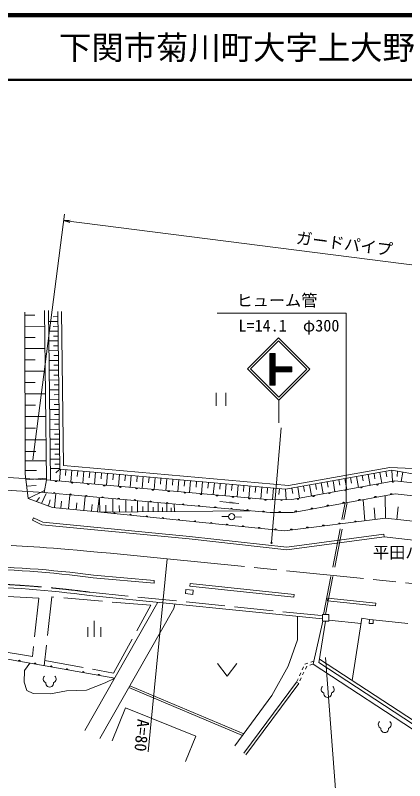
# Model space of a CAD drawing. Units: millimetres, scale not verified. Extents: x 40000 to 680000, y 20000 to 380000.
# Drawn here: x 398265 to 458457, y 261578 to 380000 of the extents above; entities that cross this region are included whole.
import ezdxf
from ezdxf.enums import TextEntityAlignment as Align

# ---------------------------------------------------------------- set-up
doc = ezdxf.new("R2010")
doc.units = ezdxf.units.MM
doc.header["$LTSCALE"] = 1000
doc.linetypes.add('CHAIN', pattern=[18.5, 12, -1.5, 3.5, -1.5])
doc.linetypes.add('DASHED', pattern=[7.5, 6, -1.5])
for name, color, linetype, lineweight in [('M-BGD', 7, 'Continuous', 13), ('M-BMK', 2, 'CHAIN', 13), ('M-STR-HTXT', 7, 'Continuous', 13), ('M-STR-STRC', 7, 'Continuous', 13), ('M-TTL', 2, 'Continuous', 140), ('M-TTL-LINE', 7, 'Continuous', 50)]:
    doc.layers.add(name, color=color, linetype=linetype, lineweight=lineweight)
doc.layers.add('M-TTL-TXT', color=7, linetype='Continuous')
doc.styles.add('ＭＳ ゴシック', font='')
doc.styles.get('ＭＳ ゴシック').set_extended_font_data('MS Gothic')

# ---------------------------------------------------------------- blocks, each defined once
blk = doc.blocks.new('田')
at = {"color": 7, "linetype": 'Continuous', "lineweight": 13}
for p, q in [((-0.75, 2), (-0.75, 0)), ((0.75, 0), (0.75, 2))]:
    blk.add_line(p, q, dxfattribs=at)
blk = doc.blocks.new('畑')
at = {"color": 7, "linetype": 'Continuous', "lineweight": 13}
for p, q in [((-1.5, 2), (0, 0)), ((0, 0), (1.5, 2))]:
    blk.add_line(p, q, dxfattribs=at)
blk = doc.blocks.new('荒地')
at = {"color": 7, "linetype": 'Continuous', "lineweight": 13}
for p, q in [((0, 0), (0, 2.5)), ((-1, 1.5), (-1, 0)), ((1, 1.5), (1, 0))]:
    blk.add_line(p, q, dxfattribs=at)
blk = doc.blocks.new('園庭')
at = {"color": 7, "linetype": 'Continuous', "lineweight": 13}
for centre, start, end in [((-0.4, 0.4), 131.4195, 251.1424), ((0.4, 0.4), 288.8576, 48.5806), ((0, -0.25), 172.1402, 7.8598)]:
    blk.add_arc(centre, 0.6, start, end, dxfattribs=at)
blk = doc.blocks.new('filled_arrow')
at = {"color": 0, "linetype": 'Continuous', "lineweight": -2}
blk.add_solid([(7.5, 1.25), (0, 0), (7.5, -1.25)], dxfattribs=at)
blk = doc.blocks.new('open_arrow')
at = {"color": 0, "linetype": 'Continuous', "lineweight": -2}
blk.add_lwpolyline([(7.5, 1.25), (0, 0), (7.5, -1.25)], dxfattribs=at)

msp = doc.modelspace()

# ---------------------------------------------------------------- hatches: boundary and pattern name
at = {"layer": 'M-STR-STRC'}
h = msp.add_hatch(dxfattribs=at)
h.set_pattern_fill('USER', color=256, style=0, pattern_type=2)
h.set_pattern_definition([(45, (438416, 327659), (-28.28427, 28.28427), [])])
h.paths.add_polyline_path([(438416, 327659), (437616, 327659), (437616, 322773), (438416, 322773), (438416, 324816), (441027, 324816), (441027, 325616), (438416, 325616)])

# ---------------------------------------------------------------- linework, layer by layer
at = {"layer": 'M-BGD'}
for p, q in [((399791, 309080), (399751, 334062)), ((403083, 308130), (402800, 334333)), ((403684, 308077), (403400, 334340)), ((405146, 309777), (404825, 334158)), ((405738, 310327), (405425, 334166)), ((399752, 333583), (401287, 333585)), ((404835, 333376), (404123, 333366)), ((399755, 331875), (402840, 331880)), ((404845, 332628), (403418, 332610)), ((404855, 331880), (404141, 331870)), ((404865, 331131), (403435, 331112)), ((399757, 330154), (401308, 330156)), ((404884, 329629), (403451, 329610)), ((404874, 330380), (404159, 330371)), ((399760, 328431), (402877, 328436)), ((404904, 328124), (403467, 328105)), ((404894, 328877), (404177, 328867)), ((404914, 327370), (404195, 327361)), ((399763, 326693), (401329, 326695)), ((404924, 326616), (403483, 326597)), ((404934, 325860), (404213, 325851)), ((399766, 324954), (402915, 324959)), ((404944, 325104), (403500, 325085)), ((404964, 323589), (403516, 323570)), ((404954, 324347), (404231, 324337)), ((399769, 323200), (401351, 323202)), ((404974, 322829), (404249, 322820)), ((399771, 321444), (402953, 321449)), ((404984, 322070), (403533, 322051)), ((404994, 321309), (404267, 321299)), ((405004, 320547), (403549, 320528)), ((405014, 319784), (404286, 319775)), ((399774, 319674), (401373, 319677)), ((405024, 319021), (403566, 319002)), ((399777, 317902), (402991, 317907)), ((405044, 317492), (403582, 317472)), ((405034, 318257), (404304, 318247)), ((405054, 316725), (404322, 316716)), ((399780, 316116), (401395, 316118)), ((405064, 315959), (403599, 315939)), ((405074, 315190), (404341, 315181)), ((399783, 314327), (403030, 314333)), ((405084, 314422), (403615, 314403)), ((405105, 312882), (403632, 312862)), ((405095, 313652), (404359, 313642)), ((399786, 312524), (401418, 312527)), ((405115, 312110), (404378, 312100)), ((399788, 311049), (403052, 311054)), ((405125, 311338), (403649, 311318)), ((405135, 310564), (404396, 310554)), ((440495, 307231), (405738, 310327)), ((399790, 309594), (401531, 309597)), ((405144, 309900), (403666, 309880)), ((405146, 309777), (404529, 309210)), ((405261, 309767), (405100, 307952)), ((440033, 306670), (405146, 309777)), ((406079, 309694), (405998, 308787)), ((406999, 309612), (406837, 307797)), ((407919, 309530), (407839, 308623)), ((408840, 309448), (408678, 307634)), ((409759, 309366), (409679, 308459)), ((410679, 309285), (410518, 307471)), ((411599, 309203), (411518, 308296)), ((412518, 309121), (412357, 307308)), ((456494, 309617), (440033, 306670)), ((456173, 310038), (440495, 307231)), ((453717, 309120), (453868, 308278)), ((454620, 309282), (454922, 307599)), ((455523, 309443), (455673, 308603)), ((456173, 310038), (460905, 309838)), ((462629, 308524), (456494, 309617)), ((456494, 309617), (456582, 307899)), ((457363, 309462), (457273, 308642)), ((458187, 309315), (457926, 307848)), ((400232, 305250), (399791, 309080)), ((399902, 308119), (403081, 308363)), ((403083, 308130), (402748, 306152)), ((437740, 305056), (403083, 308130)), ((413437, 309039), (413357, 308132)), ((414356, 308957), (414195, 307145)), ((415275, 308875), (415195, 307969)), ((416194, 308793), (416033, 306982)), ((417112, 308711), (417032, 307806)), ((418031, 308630), (417870, 306819)), ((418949, 308548), (418868, 307643)), ((419867, 308466), (419706, 306656)), ((420785, 308384), (420704, 307479)), ((421703, 308303), (421541, 306493)), ((422620, 308221), (422539, 307316)), ((423537, 308139), (423376, 306330)), ((424454, 308057), (424374, 307153)), ((425371, 307976), (425210, 306168)), ((456927, 307961), (441017, 305090)), ((447377, 307985), (447680, 306292)), ((448284, 308147), (448436, 307302)), ((449192, 308310), (449494, 306620)), ((450098, 308472), (450249, 307628)), ((451004, 308634), (451306, 306947)), ((451909, 308796), (452060, 307953)), ((452813, 308958), (453115, 307273)), ((463108, 307269), (456927, 307961)), ((400012, 307165), (401501, 307270)), ((426288, 307894), (426207, 306990)), ((427205, 307812), (427044, 306005)), ((428121, 307731), (428040, 306827)), ((429037, 307649), (428876, 305842)), ((429953, 307568), (429873, 306664)), ((430869, 307486), (430708, 305680)), ((431785, 307404), (431704, 306502)), ((432700, 307323), (432540, 305517)), ((433616, 307241), (433535, 306339)), ((434531, 307160), (434370, 305355)), ((435446, 307078), (435366, 306176)), ((436361, 306997), (436200, 305193)), ((437275, 306915), (437195, 306014)), ((438190, 306834), (438032, 305059)), ((439104, 306752), (439024, 305851)), ((441006, 306844), (441159, 305994)), ((441918, 307007), (442223, 305308)), ((442830, 307170), (442982, 306321)), ((443741, 307334), (444044, 305636)), ((444650, 307496), (444802, 306648)), ((445560, 307659), (445864, 305965)), ((446469, 307822), (446620, 306975)), ((400232, 305250), (402801, 306463)), ((402324, 304483), (403047, 305992)), ((437662, 303055), (402748, 306152)), ((404322, 303834), (404540, 305991)), ((406476, 303616), (406695, 305771)), ((408843, 303376), (409061, 305530)), ((440033, 306670), (440142, 305081)), ((456994, 305941), (441206, 303092)), ((455480, 302183), (455447, 305662)), ((462886, 305281), (456994, 305941)), ((404002, 303867), (400232, 305250)), ((401529, 304774), (401990, 305393)), ((403377, 304096), (403646, 305030)), ((405292, 303736), (405401, 304814)), ((407659, 303496), (407769, 304573)), ((410994, 303158), (411212, 305311)), ((411315, 303109), (411294, 305302)), ((413348, 303128), (413328, 305218)), ((415348, 303147), (415330, 305040)), ((417169, 303164), (417152, 304878)), ((418826, 303180), (418812, 304730)), ((420336, 303194), (420323, 304596)), ((421711, 303207), (421699, 304474)), ((422855, 303218), (422844, 304420)), ((432840, 304458), (429856, 304766)), ((441017, 305090), (437740, 305056)), ((452289, 301782), (452022, 305044)), ((411460, 303111), (404002, 303867)), ((410026, 303256), (410135, 304332)), ((434576, 303329), (411460, 303111)), ((412255, 303118), (412245, 304214)), ((414353, 303138), (414343, 304131)), ((416262, 303156), (416254, 304055)), ((418001, 303172), (417994, 303986)), ((419585, 303187), (419578, 303924)), ((421027, 303201), (421020, 303866)), ((422339, 303213), (422334, 303814)), ((453893, 301983), (453740, 303808)), ((457229, 301991), (457441, 303932)), ((401091, 302258), (400917, 301898)), ((401091, 302258), (402496, 301580)), ((439891, 300228), (411460, 303111)), ((431209, 302444), (430209, 302479)), ((432208, 302409), (433207, 302374)), ((441206, 303092), (437662, 303055)), ((455480, 302183), (439891, 300228)), ((464102, 301240), (455480, 302183)), ((400917, 301898), (402387, 301189)), ((402387, 301189), (425154, 298976)), ((402496, 301580), (425195, 299374)), ((440248, 297690), (455231, 299710)), ((455231, 299710), (455284, 299314)), ((425154, 298976), (440253, 297287)), ((425195, 299374), (440248, 297690)), ((440253, 297287), (455284, 299314)), ((455284, 299314), (470586, 297591)), ((410315, 292988), (419713, 292143)), ((410358, 293386), (419749, 292541)), ((419749, 292541), (419713, 292143)), ((425289, 292068), (425247, 291670)), ((441309, 289976), (425247, 291670)), ((441351, 290374), (425289, 292068)), ((409708, 290249), (445757, 286599)), ((441351, 290374), (441309, 289976)), ((420312, 289175), (409017, 269351)), ((446583, 289823), (446541, 289425)), ((453942, 288644), (446541, 289425)), ((453984, 289042), (446583, 289823)), ((453984, 289042), (453942, 288644)), ((422791, 288229), (411332, 268128)), ((441910, 286988), (441869, 283366)), ((446757, 287266), (445757, 287266)), ((445757, 287266), (445757, 286266)), ((446757, 286266), (446757, 287266)), ((451854, 286700), (450354, 277067)), ((453009, 286521), (451854, 286700)), ((445815, 286266), (444315, 279617)), ((446212, 286266), (445197, 279818)), ((445757, 286266), (446757, 286266)), ((446757, 286396), (451731, 285912)), ((453009, 286521), (452963, 285923)), ((452963, 285923), (453561, 285877)), ((453607, 286475), (453009, 286521)), ((453561, 285877), (453607, 286475)), ((441869, 283366), (440465, 279276)), ((413631, 277449), (386250, 282284)), ((443464, 279765), (443023, 279624)), ((444265, 279601), (443788, 279449)), ((444417, 280070), (443941, 279917)), ((444315, 279617), (444265, 279601)), ((444315, 279617), (467493, 264419)), ((445203, 279858), (468028, 264891)), ((445287, 280389), (468409, 265228)), ((440465, 279276), (437899, 274745)), ((442813, 279170), (442603, 278716)), ((442892, 278389), (442682, 277935)), ((443312, 279296), (443102, 278842)), ((441973, 277355), (441763, 276901)), ((442393, 278262), (442183, 277809)), ((442472, 277481), (442262, 277027)), ((415829, 276015), (433396, 268593)), ((415978, 276278), (433578, 268841)), ((441723, 276815), (433587, 265820)), ((442069, 276610), (433909, 265582)), ((441763, 276901), (441723, 276815)), ((442069, 276610), (441723, 276815)), ((437899, 274745), (432205, 266965))]:
    msp.add_line(p, q, dxfattribs=at)
at = {"layer": 'M-BGD', "linetype": 'DASHED'}
for p, q in [((403083, 308130), (390720, 308873)), ((402748, 306152), (390695, 306868)), ((445915, 287266), (449256, 304545)), ((446220, 287266), (449573, 304602)), ((388636, 290514), (401909, 289793)), ((409766, 290745), (445757, 287101)), ((401909, 289793), (400906, 280810)), ((403914, 290003), (402742, 279372)), ((419192, 288720), (403914, 290003)), ((413418, 278214), (419192, 288720)), ((422938, 288909), (422791, 288229)), ((453607, 286475), (458923, 285879)), ((400906, 280810), (373357, 285261)), ((399663, 278635), (400487, 279770)), ((402831, 280178), (413418, 278214)), ((399643, 276810), (399663, 278635)), ((413631, 277449), (412174, 276710)), ((400024, 275527), (399643, 276810)), ((412174, 276710), (409247, 275567)), ((401047, 275086), (400024, 275527)), ((403693, 275006), (401047, 275086)), ((406179, 275467), (403693, 275006)), ((409247, 275567), (406179, 275467))]:
    msp.add_line(p, q, dxfattribs=at)
at = {"layer": 'M-BGD'}
msp.add_lwpolyline([(424631, 291161), (425761, 291042), (425693, 290399), (424563, 290518)], close=True, dxfattribs=at)
msp.add_lwpolyline([(424590, 264554), (426167, 268472), (415298, 272846), (413235, 267720)], dxfattribs=at)
for centre, radius in [((431708, 302427), 500), ((437864, 298397), 100)]:
    msp.add_circle(centre, radius, dxfattribs=at)
for centre, radius, start, end in [((404556, 307999), 150, 174.93147, 354.93147), ((456673, 307915), 150, 190.22989, 10.22989), ((407046, 307779), 150, 174.93147, 354.93147), ((409536, 307558), 150, 174.93147, 354.93147), ((412027, 307337), 150, 174.93147, 354.93147), ((414517, 307116), 150, 174.93147, 354.93147), ((417007, 306895), 150, 174.93147, 354.93147), ((451752, 307027), 150, 190.22989, 10.22989), ((454212, 307471), 150, 190.22989, 10.22989), ((404275, 306016), 150, 354.93147, 174.93147), ((406766, 305796), 150, 354.93147, 174.93147), ((409256, 305575), 150, 354.93147, 174.93147), ((419497, 306674), 150, 174.93147, 354.93147), ((421988, 306453), 150, 174.93147, 354.93147), ((424478, 306233), 150, 174.93147, 354.93147), ((426968, 306012), 150, 174.93147, 354.93147), ((429458, 305791), 150, 174.93147, 354.93147), ((431948, 305570), 150, 174.93147, 354.93147), ((444371, 305695), 150, 190.22989, 10.22989), ((446832, 306139), 150, 190.22989, 10.22989), ((449292, 306583), 150, 190.22989, 10.22989), ((453938, 305390), 150, 10.22989, 190.22989), ((456399, 305834), 150, 10.22989, 190.22989), ((411746, 305354), 150, 354.93147, 174.93147), ((414236, 305133), 150, 354.93147, 174.93147), ((416726, 304912), 150, 354.93147, 174.93147), ((419217, 304691), 150, 354.93147, 174.93147), ((421707, 304470), 150, 354.93147, 174.93147), ((424197, 304250), 150, 354.93147, 174.93147), ((434439, 305349), 150, 174.93147, 354.93147), ((436929, 305128), 150, 174.93147, 354.93147), ((439426, 305074), 150, 180.59066, 0.59066), ((441911, 305251), 150, 190.22989, 10.22989), ((449018, 304502), 150, 10.22989, 190.22989), ((451478, 304946), 150, 10.22989, 190.22989), ((426687, 304029), 150, 354.93147, 174.93147), ((429178, 303808), 150, 354.93147, 174.93147), ((431668, 303587), 150, 354.93147, 174.93147), ((434158, 303366), 150, 354.93147, 174.93147), ((436648, 303145), 150, 354.93147, 174.93147), ((439144, 303071), 150, 0.59066, 180.59066), ((441637, 303170), 150, 10.22989, 190.22989), ((444097, 303614), 150, 10.22989, 190.22989), ((446558, 304058), 150, 10.22989, 190.22989), ((413593, 302894), 150, 354.21019, 174.21019), ((416080, 302642), 150, 354.21019, 174.21019), ((418568, 302390), 150, 354.21019, 174.21019), ((421055, 302138), 150, 354.21019, 174.21019), ((423542, 301885), 150, 354.21019, 174.21019), ((426029, 301633), 150, 354.21019, 174.21019), ((428517, 301381), 150, 354.21019, 174.21019), ((431004, 301129), 150, 354.21019, 174.21019), ((433491, 300877), 150, 354.21019, 174.21019), ((443431, 300671), 150, 7.14769, 187.14769), ((445911, 300983), 150, 7.14769, 187.14769), ((448392, 301294), 150, 7.14769, 187.14769), ((450872, 301605), 150, 7.14769, 187.14769), ((435978, 300624), 150, 354.21019, 174.21019), ((438466, 300372), 150, 354.21019, 174.21019), ((440950, 300360), 150, 7.14769, 187.14769), ((387949, 120475), 173957, 82.6131, 89.08928), ((387949, 120475), 174357, 82.61568, 89.08928), ((387177, 116522), 175181, 82.61024, 94.87161), ((398876, 280054), 150, 349.98717, 169.98717), ((401338, 279620), 150, 349.98717, 169.98717), ((403800, 279185), 150, 349.98717, 169.98717), ((406262, 278750), 150, 349.98717, 169.98717), ((408724, 278316), 150, 349.98717, 169.98717), ((411186, 277881), 150, 349.98717, 169.98717)]:
    msp.add_arc(centre, radius, start, end, dxfattribs=at)
at = {"layer": 'M-BGD', "linetype": 'DASHED'}
msp.add_arc((387177, 116522), 175681, 82.61253, 94.85771, dxfattribs=at)
at = {"layer": 'M-BMK'}
msp.add_line((421765, 295889), (559729, 282114), dxfattribs=at)
msp.add_lwpolyline([(421763, 295889), (415543, 296520), (412965, 296772), (410987, 296960), (409318, 297112), (407848, 297243), (406519, 297356), (405296, 297457), (404157, 297547), (403088, 297628), (402076, 297702), (401113, 297770), (400193, 297831), (399310, 297887), (398461, 297939), (397641, 297986)], dxfattribs=at)
at = {"layer": 'M-STR-HTXT'}
for p, q in [((400994, 311202), (405859, 349245)), ((405732, 348253), (501657, 335985)), ((437872, 298496), (439343, 316153)), ((418782, 266038), (421763, 295889)), ((446218, 280616), (448373, 252641))]:
    msp.add_line(p, q, dxfattribs=at)
msp.add_lwpolyline([(449435, 304655), (449435, 333925), (429455, 333925)], dxfattribs=at)
at = {"layer": 'M-STR-STRC'}
for p, q in [((437616, 327659), (437616, 322773)), ((437616, 327659), (438416, 327659)), ((438416, 327659), (438416, 325616)), ((438416, 325616), (441027, 325616)), ((438416, 324816), (441027, 324816)), ((438416, 324816), (438416, 322773)), ((441027, 324816), (441027, 325616)), ((437616, 322773), (438416, 322773)), ((439004, 320468), (439004, 316939))]:
    msp.add_line(p, q, dxfattribs=at)
for points in [[(439004, 320468), (443801, 325265), (438964, 330102), (434166, 325305)], [(439004, 320920), (443349, 325265), (438964, 329650), (434619, 325305)]]:
    msp.add_lwpolyline(points, close=True, dxfattribs=at)
at = {"layer": 'M-TTL'}
msp.add_line((680000, 380000), (40000, 380000), dxfattribs=at)
at = {"layer": 'M-TTL-LINE'}
msp.add_line((40000, 370000), (680000, 370000), dxfattribs=at)

# ---------------------------------------------------------------- block references
at = {"layer": 'M-BGD', "xscale": 1000, "yscale": 1000}
for name, p in [('田', (430045, 319577)), ('荒地', (410470, 283820)), ('畑', (431002, 277725)), ('園庭', (403573, 276923)), ('園庭', (446560, 275319)), ('園庭', (455382, 269865))]:
    msp.add_blockref(name, p, dxfattribs=at)
at = {"layer": 'M-BGD', "xscale": 200, "yscale": 200, "rotation": 174.1}
msp.add_blockref('filled_arrow', (432840, 304458), dxfattribs=at)
at = {"layer": 'M-STR-HTXT', "xscale": 133, "yscale": 133, "rotation": 352.7}
msp.add_blockref('open_arrow', (405732, 348253), dxfattribs=at)
at = {"layer": 'M-STR-HTXT'}
for p, rotation in [((449435, 304655), 90), ((437872, 298496), 85.2)]:
    msp.add_blockref('open_arrow', p, dxfattribs=dict(at, rotation=rotation))

# ---------------------------------------------------------------- texts
at = {"layer": 'M-BGD', "style": 'ＭＳ ゴシック'}
msp.add_text('平田バス停', height=1833, dxfattribs=at).set_placement((459809, 295424), align=Align.BOTTOM_CENTER)
at = {"layer": 'M-STR-HTXT', "style": 'ＭＳ ゴシック'}
msp.add_text('ガードパイプ', height=1833, rotation=352.712, dxfattribs=at).set_placement((448944, 343220), align=Align.BOTTOM_CENTER)
msp.add_text('ヒューム管', height=1833, dxfattribs=at).set_placement((444967, 334425), align=Align.BOTTOM_RIGHT)
msp.add_text('L=14.1  φ300', height=1833, dxfattribs=at).set_placement((440560, 330526), align=Align.BOTTOM_CENTER)
msp.add_text('A=80', height=1833, rotation=264.294, dxfattribs=at).set_placement((416127, 266258), align=Align.BOTTOM_RIGHT)
at = {"layer": 'M-TTL-TXT', "style": 'ＭＳ ゴシック'}
msp.add_text('下関市菊川町大字上大野', height=3666, dxfattribs=at).set_placement((405024, 375000), align=Align.MIDDLE_LEFT)

doc.saveas('drawing.dxf')
